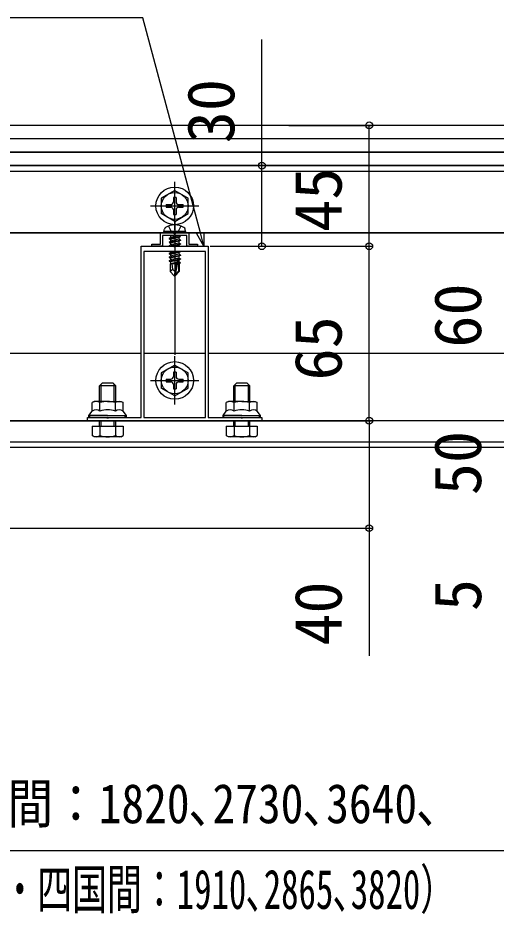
# Model space of a CAD drawing. Units: millimetres, scale not verified. Extents: x -1050 to 1050, y -1570 to 1562.
# Drawn here: x -548.4 to -370.2, y -1366.7 to -1033 of the extents above; entities that cross this region are included whole.
import ezdxf
from ezdxf.enums import TextEntityAlignment as Align

# ---------------------------------------------------------------- set-up
doc = ezdxf.new("R2010")
doc.units = ezdxf.units.MM
doc.header["$LTSCALE"] = 8
for name, color, linetype in [('0-2_YKK_11', 7, 'Continuous'), ('0-3_YKK_12', 2, 'Continuous'), ('0-4_YKK_13', 4, 'Continuous'), ('0-5_YKK_D', 6, 'Continuous')]:
    doc.layers.add(name, color=color, linetype=linetype)
doc.styles.add('ＭＳ ゴシック', font='')
doc.styles.get('ＭＳ ゴシック').set_extended_font_data('MS Gothic')

msp = doc.modelspace()

# ---------------------------------------------------------------- linework, layer by layer
at = {"layer": '0-2_YKK_11'}
for points in [[(-495.3, -1113), (-484.7, -1113), (-484.7, -1117.2), (-481.5, -1117.2), (-481.5, -1118), (-485.5, -1118), (-485.5, -1114), (-489.542, -1114), (-489.725, -1113.88), (-490.275, -1113.88), (-490.458, -1114), (-494.5, -1114), (-494.5, -1118), (-498.5, -1118), (-498.5, -1117.2), (-495.3, -1117.2)], [(-457.5, -1183), (-522.5, -1183), (-522.5, -1181.8), (-515.458, -1181.8), (-515.275, -1181.92), (-514.725, -1181.92), (-514.542, -1181.8), (-502.5, -1181.8), (-502.5, -1118), (-490.458, -1118), (-490.275, -1118.12), (-489.725, -1118.12), (-489.542, -1118), (-477.5, -1118), (-477.5, -1181.8), (-465.458, -1181.8), (-465.275, -1181.92), (-464.725, -1181.92), (-464.542, -1181.8), (-457.5, -1181.8)], [(-501.5, -1120), (-501.5, -1181.8), (-478.5, -1181.8), (-478.5, -1120)]]:
    msp.add_lwpolyline(points, close=True, dxfattribs=at)
at = {"layer": '0-3_YKK_12'}
for p, q in [((-287.714, -1073), (-701.5, -1073)), ((-288.02, -1078), (-701.5, -1078)), ((-288.326, -1083), (-667.5, -1083)), ((-685, -1088), (-295, -1088)), ((-327.5, -1090.2), (-652, -1090.2)), ((-327.5, -1113), (-652, -1113)), ((-502.5, -1158), (-702.5, -1158)), ((-478.5, -1158), (-501.5, -1158)), ((-277.5, -1158), (-477.5, -1158)), ((-277.5, -1183), (-702.5, -1183)), ((-277.5, -1191), (-702.5, -1191))]:
    msp.add_line(p, q, dxfattribs=at)
for points in [[(-685, -1088), (-685, -1113), (-295, -1113)], [(-277.5, -1193), (-702.5, -1193), (-702.5, -1180.506)]]:
    msp.add_lwpolyline(points, dxfattribs=at)
at = {"layer": '0-4_YKK_13'}
for p, q in [((-701.5, -1083), (-288.326, -1083)), ((-285, -1088), (-698.633, -1088)), ((-490, -1112), (-490, -1094)), ((-490, -1097.25), (-495, -1100.137)), ((-490, -1097.25), (-485, -1100.137)), ((-495, -1100.137), (-495, -1105.863)), ((-490.5, -1099.85), (-490.5, -1101.5)), ((-489.5, -1099.85), (-490.5, -1099.85)), ((-489.5, -1099.85), (-489.5, -1101.5)), ((-485, -1105.863), (-485, -1100.137)), ((-499, -1103), (-481, -1103)), ((-493.15, -1102.5), (-491.5, -1102.5)), ((-493.15, -1102.5), (-493.15, -1103.5)), ((-493.15, -1103.5), (-491.5, -1103.5)), ((-490.5, -1104.5), (-490.5, -1106.15)), ((-489.5, -1104.5), (-489.5, -1106.15)), ((-488.5, -1102.5), (-486.85, -1102.5)), ((-488.5, -1103.5), (-486.85, -1103.5)), ((-486.85, -1103.5), (-486.85, -1102.5)), ((-490, -1108.75), (-495, -1105.863)), ((-490.5, -1106.15), (-489.5, -1106.15)), ((-490, -1108.75), (-485, -1105.863)), ((-490, -1109.1), (-490, -1130)), ((-494, -1112.5), (-493.859, -1111.698)), ((-486, -1112.5), (-494, -1112.5)), ((-494, -1112.5), (-493.912, -1113)), ((-486.088, -1113), (-493.912, -1113)), ((-492.1, -1115.05), (-487.9, -1114.35)), ((-487.9, -1114.45), (-492.1, -1115.15)), ((-491.667, -1114), (-491.55, -1114.068)), ((-491.55, -1114.068), (-491.325, -1114)), ((-488.45, -1114.032), (-491.55, -1114.732)), ((-491.55, -1114.068), (-491.55, -1114.732)), ((-488.45, -1114), (-488.45, -1114.032)), ((-487.9, -1114.35), (-488.45, -1114.032)), ((-487.9, -1114.45), (-488.45, -1114.768)), ((-487.9, -1114.35), (-487.9, -1114.45)), ((-486, -1112.5), (-486.142, -1111.698)), ((-486, -1112.5), (-486.088, -1113)), ((-492.1, -1115.05), (-491.55, -1114.732)), ((-492.1, -1115.05), (-492.1, -1115.15)), ((-492.1, -1115.15), (-491.55, -1115.468)), ((-492.1, -1116.45), (-487.9, -1115.75)), ((-487.9, -1115.85), (-492.1, -1116.55)), ((-492.1, -1116.45), (-491.55, -1116.132)), ((-492.1, -1116.45), (-492.1, -1116.55)), ((-492.1, -1116.55), (-491.55, -1116.868)), ((-492.1, -1117.85), (-487.9, -1117.15)), ((-487.9, -1117.25), (-492.1, -1117.95)), ((-492.1, -1117.85), (-491.55, -1117.532)), ((-492.1, -1117.85), (-492.1, -1117.95)), ((-488.45, -1114.768), (-491.55, -1115.468)), ((-488.45, -1115.432), (-491.55, -1116.132)), ((-491.55, -1115.468), (-491.55, -1116.132)), ((-488.45, -1116.832), (-491.55, -1117.532)), ((-491.55, -1116.868), (-491.55, -1117.532)), ((-488.45, -1114.768), (-488.45, -1115.432)), ((-487.9, -1115.75), (-488.45, -1115.432)), ((-488.45, -1116.168), (-488.45, -1116.832)), ((-487.9, -1117.15), (-488.45, -1116.832)), ((-488.45, -1117.568), (-488.45, -1118)), ((-487.9, -1115.75), (-487.9, -1115.85)), ((-487.9, -1117.15), (-487.9, -1117.25)), ((-492.1, -1117.95), (-492.013, -1118)), ((-492.1, -1120.65), (-488.2, -1120)), ((-487.9, -1120.05), (-492.1, -1120.75)), ((-492.1, -1120.65), (-491.55, -1120.332)), ((-492.1, -1120.65), (-492.1, -1120.75)), ((-492.1, -1120.75), (-491.55, -1121.068)), ((-490.078, -1120), (-491.55, -1120.332)), ((-491.55, -1120), (-491.55, -1120.332)), ((-488.45, -1121.032), (-491.55, -1121.732)), ((-491.55, -1121.068), (-491.55, -1121.732)), ((-488.45, -1120.368), (-488.45, -1121.032)), ((-487.9, -1121.35), (-488.45, -1121.032)), ((-487.9, -1120), (-487.9, -1120.05)), ((-492.1, -1122.05), (-487.9, -1121.35)), ((-487.9, -1121.45), (-492.1, -1122.15)), ((-492.1, -1122.05), (-491.55, -1121.732)), ((-492.1, -1122.05), (-492.1, -1122.15)), ((-492.1, -1122.15), (-491.55, -1122.468)), ((-492.1, -1123.45), (-489.074, -1122.946)), ((-489.102, -1123.05), (-492.1, -1123.55)), ((-492.1, -1123.45), (-491.55, -1123.132)), ((-492.1, -1123.45), (-492.1, -1123.55)), ((-492.1, -1123.55), (-491.55, -1123.868)), ((-491.7, -1124.6), (-491.55, -1124.532)), ((-488.45, -1122.432), (-491.55, -1123.132)), ((-491.55, -1122.468), (-491.55, -1123.132)), ((-489.16, -1123.328), (-491.55, -1123.868)), ((-491.55, -1123.868), (-491.55, -1124.532)), ((-489.305, -1124.025), (-491.55, -1124.532)), ((-489.365, -1124.317), (-491.083, -1124.6)), ((-489.09, -1122.993), (-490, -1127.378)), ((-488.668, -1122.877), (-489.85, -1128.576)), ((-488.668, -1122.878), (-487.9, -1122.75)), ((-487.9, -1122.85), (-488.613, -1122.969)), ((-488.45, -1123.832), (-488.603, -1123.867)), ((-488.6, -1123.048), (-488.6, -1127.326)), ((-488, -1124.092), (-488.6, -1124.191)), ((-488, -1124.308), (-488.6, -1124.424)), ((-488.45, -1121.768), (-488.45, -1122.432)), ((-487.9, -1122.75), (-488.45, -1122.432)), ((-488.45, -1123.168), (-488.45, -1123.832)), ((-488, -1124.092), (-488.45, -1123.832)), ((-488, -1124.308), (-488.3, -1124.481)), ((-488.3, -1124.481), (-488.3, -1127.45)), ((-488, -1124.092), (-488, -1124.308)), ((-487.9, -1121.35), (-487.9, -1121.45)), ((-487.9, -1122.75), (-487.9, -1122.85)), ((-491.7, -1124.6), (-491.7, -1127.45)), ((-489.424, -1124.6), (-491.7, -1124.6)), ((-490.743, -1126.647), (-491.7, -1127.45)), ((-490.15, -1129), (-491.7, -1127.45)), ((-490, -1127.378), (-490.15, -1129)), ((-490, -1127.378), (-490, -1129)), ((-488.6, -1127.326), (-489.85, -1128.576)), ((-489.85, -1129), (-488.3, -1127.45)), ((-489.42, -1124.584), (-489.504, -1124.6)), ((-488.3, -1124.6), (-488.6, -1124.6)), ((-490.15, -1129), (-489.85, -1129)), ((-489.85, -1128.576), (-489.85, -1129)), ((-490, -1177), (-490, -1159)), ((-490, -1162.25), (-495, -1165.137)), ((-490, -1162.25), (-485, -1165.137)), ((-495, -1165.137), (-495, -1170.863)), ((-493.15, -1167.5), (-491.5, -1167.5)), ((-493.15, -1167.5), (-493.15, -1168.5)), ((-490.5, -1164.85), (-490.5, -1166.5)), ((-489.5, -1164.85), (-490.5, -1164.85)), ((-489.5, -1164.85), (-489.5, -1166.5)), ((-488.5, -1167.5), (-486.85, -1167.5)), ((-486.85, -1168.5), (-486.85, -1167.5)), ((-485, -1170.863), (-485, -1165.137)), ((-512, -1170), (-518, -1170)), ((-517.46, -1175.8), (-517.46, -1169.46)), ((-512.54, -1175.8), (-512.54, -1169.46)), ((-499, -1168), (-481, -1168)), ((-490, -1173.75), (-495, -1170.863)), ((-493.15, -1168.5), (-491.5, -1168.5)), ((-490.5, -1169.5), (-490.5, -1171.15)), ((-490.5, -1171.15), (-489.5, -1171.15)), ((-490, -1173.75), (-485, -1170.863)), ((-489.5, -1169.5), (-489.5, -1171.15)), ((-488.5, -1168.5), (-486.85, -1168.5)), ((-462, -1170), (-468, -1170)), ((-467.46, -1175.8), (-467.46, -1169.46)), ((-462.54, -1175.8), (-462.54, -1169.46)), ((-520, -1175.8), (-520.774, -1176.247)), ((-520.774, -1179.4), (-520.774, -1176.247)), ((-515, -1175.8), (-520, -1175.8)), ((-517.887, -1179.4), (-517.887, -1176.247)), ((-515, -1175.8), (-510, -1175.8)), ((-512.113, -1179.4), (-512.113, -1176.247)), ((-510, -1175.8), (-509.226, -1176.247)), ((-509.226, -1179.4), (-509.226, -1176.247)), ((-470, -1175.8), (-470.774, -1176.247)), ((-470.774, -1179.4), (-470.774, -1176.247)), ((-465, -1175.8), (-470, -1175.8)), ((-467.887, -1179.4), (-467.887, -1176.247)), ((-465, -1175.8), (-460, -1175.8)), ((-462.113, -1179.4), (-462.113, -1176.247)), ((-460, -1175.8), (-459.226, -1176.247)), ((-459.226, -1179.4), (-459.226, -1176.247)), ((-522, -1181.8), (-522, -1181)), ((-508, -1181.8), (-508, -1181)), ((-472, -1181.8), (-472, -1181)), ((-458, -1181.8), (-458, -1181)), ((-515, -1181.8), (-522, -1181.8)), ((-518, -1185), (-518, -1183)), ((-517.46, -1185), (-517.46, -1183)), ((-515, -1181.8), (-508, -1181.8)), ((-512.54, -1185), (-512.54, -1183)), ((-512, -1185), (-512, -1183)), ((-465, -1181.8), (-472, -1181.8)), ((-468, -1185), (-468, -1183)), ((-467.46, -1185), (-467.46, -1183)), ((-465, -1181.8), (-458, -1181.8)), ((-462.54, -1185), (-462.54, -1183)), ((-462, -1185), (-462, -1183)), ((-520.774, -1185), (-520.774, -1188.553)), ((-517.887, -1185), (-517.887, -1188.553)), ((-512.113, -1185), (-512.113, -1188.553)), ((-470.774, -1185), (-470.774, -1188.553)), ((-467.887, -1185), (-467.887, -1188.553)), ((-462.113, -1185), (-462.113, -1188.553)), ((-520, -1189), (-520.774, -1188.553)), ((-510, -1189), (-520, -1189)), ((-510, -1189), (-509.226, -1188.553)), ((-470, -1189), (-470.774, -1188.553)), ((-460, -1189), (-470, -1189)), ((-460, -1189), (-459.226, -1188.553))]:
    msp.add_line(p, q, dxfattribs=at)
for points in [[(-492.258, -1110.505), (-491.145, -1112.737), (-490, -1113.346)], [(-487.742, -1110.505), (-488.855, -1112.737), (-490, -1113.346)], [(-487.9, -1115.85), (-488.45, -1116.168), (-491.55, -1116.868)], [(-487.9, -1117.25), (-488.45, -1117.568), (-490.402, -1118.008)], [(-487.9, -1120.05), (-488.45, -1120.368), (-491.55, -1121.068)], [(-487.9, -1121.45), (-488.45, -1121.768), (-491.55, -1122.468)], [(-487.9, -1122.85), (-488.45, -1123.168), (-488.6, -1123.201)], [(-490, -1127.378), (-490.743, -1126.647), (-490.9, -1124.6)], [(-518, -1175.8), (-518, -1170), (-517, -1169)], [(-512, -1175.8), (-512, -1170), (-513, -1169), (-517, -1169)], [(-468, -1175.8), (-468, -1170), (-467, -1169)], [(-462, -1175.8), (-462, -1170), (-463, -1169), (-467, -1169)], [(-515, -1181), (-522, -1181), (-520.774, -1179.4)], [(-515, -1181), (-508, -1181), (-509.226, -1179.4)], [(-465, -1181), (-472, -1181), (-470.774, -1179.4)], [(-465, -1181), (-458, -1181), (-459.226, -1179.4)], [(-520.774, -1185), (-509.226, -1185), (-509.226, -1188.553)], [(-470.774, -1185), (-459.226, -1185), (-459.226, -1188.553)]]:
    msp.add_lwpolyline(points, dxfattribs=at)
for centre, radius in [((-490, -1103), 7), ((-490, -1103), 5), ((-490, -1168), 7), ((-490, -1168), 5)]:
    msp.add_circle(centre, radius, dxfattribs=at)
for centre, radius, start, end in [((-491.5, -1101.5), 1, 270, 0), ((-491.5, -1104.5), 1, 0, 90), ((-488.5, -1101.5), 1, 180, 270), ((-488.5, -1104.5), 1, 90, 180), ((-492.972, -1111.854), 0.9, 122.05588, 170), ((-490, -1116.6), 6.5, 57.94412, 122.05588), ((-487.028, -1111.854), 0.9, 10, 57.94412), ((-488.848, -1123.048), 0.248, 0, 167.19096), ((-491.5, -1166.5), 1, 270, 0), ((-488.5, -1166.5), 1, 180, 270), ((-491.5, -1169.5), 1, 0, 90), ((-488.5, -1169.5), 1, 90, 180), ((-519.33, -1178.356), 2.556, 55.61575, 124.38425), ((-515, -1185.353), 9.553, 90, 107.58795), ((-515, -1185.353), 9.553, 72.41205, 90), ((-510.67, -1178.356), 2.556, 55.61575, 124.38425), ((-469.33, -1178.356), 2.556, 55.61575, 124.38425), ((-465, -1185.353), 9.553, 90, 107.58795), ((-465, -1185.353), 9.553, 72.41205, 90), ((-460.67, -1178.356), 2.556, 55.61575, 124.38425), ((-519.33, -1181.509), 2.556, 55.61575, 124.38425), ((-515, -1188.507), 9.553, 90, 107.58795), ((-515, -1188.507), 9.553, 72.41205, 90), ((-510.67, -1181.509), 2.556, 55.61575, 124.38425), ((-469.33, -1181.509), 2.556, 55.61575, 124.38425), ((-465, -1188.507), 9.553, 90, 107.58795), ((-465, -1188.507), 9.553, 72.41205, 90), ((-460.67, -1181.509), 2.556, 55.61575, 124.38425), ((-519.33, -1186.444), 2.556, 235.61575, 304.38425), ((-515, -1179.447), 9.553, 252.41205, 287.58795), ((-510.67, -1186.444), 2.556, 235.61575, 304.38425), ((-469.33, -1186.444), 2.556, 235.61575, 304.38425), ((-465, -1179.447), 9.553, 252.41205, 287.58795), ((-460.67, -1186.444), 2.556, 235.61575, 304.38425)]:
    msp.add_arc(centre, radius, start, end, dxfattribs=at)
for centre, start_param, end_param in [((-520.5, -1181), 3.1415927, 4.712389), ((-509.5, -1181), 4.712389, 6.2831853), ((-470.5, -1181), 3.1415927, 4.712389), ((-459.5, -1181), 4.712389, 6.2831853)]:
    msp.add_ellipse(centre, major_axis=(1.5, 0), ratio=0.533333, start_param=start_param, end_param=end_param, dxfattribs=at)
at = {"layer": '0-5_YKK_D'}
for p, q in [((-447.5, -1073), (-416.5, -1073)), ((-417.5, -1118), (-417.5, -1073)), ((-449.5, -1088), (-458.5, -1088)), ((-490, -1112), (-490, -1158.5)), ((-476.8, -1118), (-416.5, -1118)), ((-476.8, -1118), (-416.5, -1118)), ((-476.8, -1118), (-456.5, -1118)), ((-417.5, -1183), (-417.5, -1118)), ((-692.5, -1183), (-416.5, -1183)), ((-447.5, -1183), (-416.5, -1183)), ((-692.5, -1223), (-416.5, -1223)), ((-719, -1343), (-261, -1343))]:
    msp.add_line(p, q, dxfattribs=at)
for points in [[(-479.096, -1118), (-480.416, -1113.074), (-501.871, -1033), (-646.88, -1033)], [(-457.5, -1118), (-457.5, -1088), (-457.5, -1040.991)], [(-479.096, -1112.72), (-479.096, -1118), (-481.736, -1113.427)], [(-417.5, -1183), (-417.5, -1223), (-417.5, -1270.555)]]:
    msp.add_lwpolyline(points, dxfattribs=at)
for centre in [(-417.5, -1073), (-457.5, -1088), (-457.5, -1118), (-417.5, -1118), (-417.5, -1118), (-417.5, -1183), (-417.5, -1183), (-417.5, -1223)]:
    msp.add_circle(centre, 1.275, dxfattribs=at)

# ---------------------------------------------------------------- texts
at = {"layer": '0-5_YKK_D', "style": 'ＭＳ ゴシック'}
for s, p in [('30', (-462.5, -1079.673)), ('45', (-422.5, -1112.682)), ('60', (-370.5, -1155.795)), ('65', (-422.5, -1168.023)), ('50', (-370.5, -1210.727)), ('40', (-422.5, -1266.782)), ('5', (-370.5, -1253.882))]:
    msp.add_text(s, height=17.6, rotation=90, dxfattribs=at).set_placement(p, align=Align.BOTTOM_LEFT)
for s, width, p in [('L＝躯体芯々（関東間：1820､2730､3640､', 0.85, (-696.801, -1337.273)), ('MM：2000､3000､4000､九州・四国間：1910､2865､3820）', 0.65, (-703.466, -1369.182))]:
    msp.add_text(s, height=14.66, dxfattribs=dict(at, width=width)).set_placement(p, align=Align.BOTTOM_LEFT)

doc.saveas('drawing.dxf')
